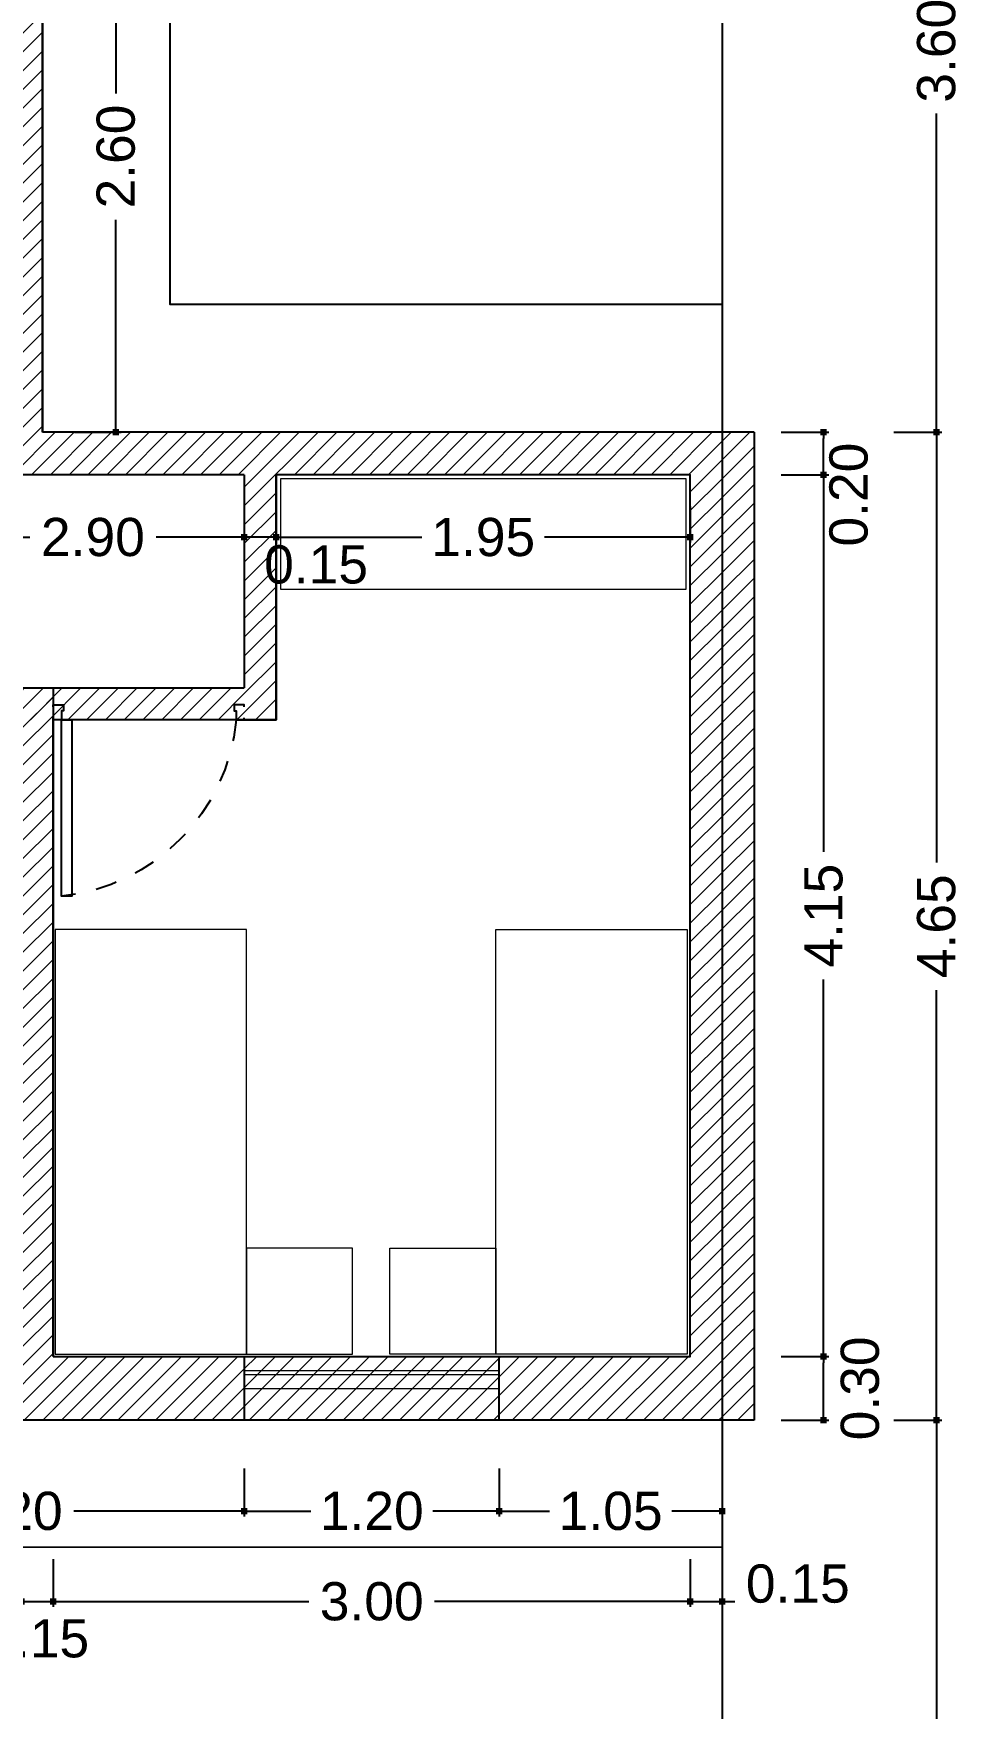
# Model space of a CAD drawing. Header units: millimetres. Extents: x 157 to 449, y 13 to 189.
# Drawn here: x 314.67 to 319.04, y 139.41 to 147.3 of the extents above; entities that cross this region are included whole.
import ezdxf

# ---------------------------------------------------------------- set-up
doc = ezdxf.new("R2010")
doc.units = ezdxf.units.MM
doc.header["$LTSCALE"] = 0.1
doc.header["$MEASUREMENT"] = 0
doc.header["$PDMODE"] = 3
doc.header["$PDSIZE"] = 0.1
for name, pattern in [('ACAD_ISO02W100', [15, 12, -3]), ('ACAD_ISO04W100', [30, 24, -3, 0, -3]), ('DASHED', [0.75, 0.5, -0.25]), ('HIDDEN', [0.375, 0.25, -0.125])]:
    doc.linetypes.add(name, pattern=pattern)
doc.layers.get('DEFPOINTS').update_dxf_attribs({"color": 1})
for name, color, linetype in [('11.Ejes', 1, 'ACAD_ISO04W100'), ('CARP-HOJAS-PUERTAS', 2, 'Continuous'), ('CARP-MARCO-PUERTAS', 2, 'Continuous'), ('CONT_PLATEA', 4, 'Continuous'), ('Cotas', 1, 'Continuous'), ('MURO', 3, 'Continuous'), ('POLILINEA SUP', 150, 'Continuous'), ('PROYECCIONES', 2, 'HIDDEN')]:
    doc.layers.add(name, color=color, linetype=linetype)
for name, color, linetype, lineweight in [('17.Sombras', 8, 'Continuous', 5), ('CARPINTERIA', 2, 'Continuous', 18), ('MURO BAJO', 4, 'Continuous', 13), ('SOMBRA', 1, 'Continuous', 0)]:
    doc.layers.add(name, color=color, linetype=linetype, lineweight=lineweight)
doc.styles.add('ARIAL', font='arial.ttf', dxfattribs={"height": 0.18})
doc.dimstyles.new('MARQ 100', dxfattribs={"dimscale": 0.1, "dimtxt": 1.75, "dimasz": 0.3, "dimexe": 0.25, "dimexo": 1.5, "dimtad": 0, "dimzin": 1, "dimdsep": 46, "dimtxsty": 'ARIAL', "dimblk": 'BOXFILLED', "dimcen": 2.5, "dimclrd": 8, "dimclre": 8, "dimclrt": 4, "dimazin": 0, "dimtfac": 1, "dimtmove": 2, "dimatfit": 3, "dimldrblk": 'DOTSMALL', "dimfxl": 2, "dimfxlon": 1, "dimlwd": -1, "dimarcsym": 0})

# ---------------------------------------------------------------- blocks, each defined once
blk = doc.blocks.new('_BoxFilled')
at = {"color": 0, "linetype": 'ByBlock', "lineweight": -2}
blk.add_line((-0.5, 0), (-1, 0), dxfattribs=at)
at = {"color": 0, "linetype": 'ByBlock'}
blk.add_solid([(-0.5, 0.5), (0.5, 0.5), (-0.5, -0.5), (0.5, -0.5)], dxfattribs=at)
blk = doc.blocks.new('*D297')
at = {"layer": 'Cotas', "lineweight": -2, "transparency": 16777216}
for p, q in [((307.0715, 142.1177), (306.8465, 142.1177)), ((307.0715, 140.7676), (306.8465, 140.7676))]:
    blk.add_line(p, q, dxfattribs=at)
at = {"layer": 'Cotas', "transparency": 16777216}
for p, q in [((306.8715, 142.0877), (306.8715, 141.7311)), ((306.8715, 140.7976), (306.8715, 141.1542))]:
    blk.add_line(p, q, dxfattribs=at)
at = {"layer": 'DEFPOINTS', "color": 0, "transparency": 16777216}
for p in [(307.9149, 142.1177), (306.8715, 140.7676), (317.9146, 140.7676)]:
    blk.add_point(p, dxfattribs=at)
at = {"layer": 'Cotas', "transparency": 16777216, "xscale": 0.03, "yscale": 0.03, "zscale": 0.03}
for p, rotation in [((306.8715, 142.1177), 90), ((306.8715, 140.7676), 270)]:
    blk.add_blockref('_BoxFilled', p, dxfattribs=dict(at, rotation=rotation))
at = {"layer": 'Cotas', "color": 2, "transparency": 16777216, "insert": (306.8715, 141.4426), "char_height": 0.18, "attachment_point": 5, "rotation": 90, "style": 'ARIAL'}
blk.add_mtext('1.35', dxfattribs=at)
blk = doc.blocks.new('_DotSmall')
at = {"color": 0, "linetype": 'ByBlock', "const_width": 0.5}
blk.add_lwpolyline([(-0.0625, 0, 1), (0.0625, 0, 1)], format="xyb", close=True, dxfattribs=at)
blk = doc.blocks.new('*D275')
at = {"layer": 'Cotas', "lineweight": -2, "transparency": 16777216}
for p, q in [((313.4646, 140.5394), (313.4646, 140.3144)), ((315.6646, 140.5394), (315.6646, 140.3144))]:
    blk.add_line(p, q, dxfattribs=at)
at = {"layer": 'Cotas', "transparency": 16777216}
for p, q in [((313.4946, 140.3394), (314.2671, 140.3394)), ((315.6346, 140.3394), (314.8621, 140.3394))]:
    blk.add_line(p, q, dxfattribs=at)
at = {"layer": 'DEFPOINTS', "color": 0, "transparency": 16777216}
for p in [(313.4646, 140.7676), (315.6646, 140.7676), (315.6646, 140.3394)]:
    blk.add_point(p, dxfattribs=at)
at = {"layer": 'Cotas', "transparency": 16777216, "xscale": 0.03, "yscale": 0.03, "zscale": 0.03, "rotation": 180}
blk.add_blockref('_BoxFilled', (313.4646, 140.3394), dxfattribs=at)
at = {"layer": 'Cotas', "transparency": 16777216, "xscale": 0.03, "yscale": 0.03, "zscale": 0.03}
blk.add_blockref('_BoxFilled', (315.6646, 140.3394), dxfattribs=at)
at = {"layer": 'Cotas', "color": 2, "transparency": 16777216, "insert": (314.5646, 140.3394), "char_height": 0.18, "attachment_point": 5, "style": 'ARIAL'}
blk.add_mtext('2.20', dxfattribs=at)
blk = doc.blocks.new('*D299')
at = {"layer": 'Cotas', "lineweight": -2, "transparency": 16777216}
for p, q in [((315.6646, 140.5394), (315.6646, 140.3144)), ((316.8646, 140.5394), (316.8646, 140.3144))]:
    blk.add_line(p, q, dxfattribs=at)
at = {"layer": 'Cotas', "transparency": 16777216}
for p, q in [((315.6946, 140.3394), (315.9771, 140.3394)), ((316.8346, 140.3394), (316.5521, 140.3394))]:
    blk.add_line(p, q, dxfattribs=at)
at = {"layer": 'DEFPOINTS', "color": 0, "transparency": 16777216}
for p in [(315.6646, 140.7676), (316.8646, 140.7676), (316.8646, 140.3394)]:
    blk.add_point(p, dxfattribs=at)
at = {"layer": 'Cotas', "transparency": 16777216, "xscale": 0.03, "yscale": 0.03, "zscale": 0.03, "rotation": 180}
blk.add_blockref('_BoxFilled', (315.6646, 140.3394), dxfattribs=at)
at = {"layer": 'Cotas', "transparency": 16777216, "xscale": 0.03, "yscale": 0.03, "zscale": 0.03}
blk.add_blockref('_BoxFilled', (316.8646, 140.3394), dxfattribs=at)
at = {"layer": 'Cotas', "color": 2, "transparency": 16777216, "insert": (316.2646, 140.3394), "char_height": 0.18, "attachment_point": 5, "style": 'ARIAL'}
blk.add_mtext('1.20', dxfattribs=at)
blk = doc.blocks.new('*D300')
at = {"layer": 'Cotas', "lineweight": -2, "transparency": 16777216}
for p, q in [((316.8646, 140.5394), (316.8646, 140.3144)), ((317.9146, 140.5394), (317.9146, 140.3144))]:
    blk.add_line(p, q, dxfattribs=at)
at = {"layer": 'Cotas', "transparency": 16777216}
for p, q in [((316.8946, 140.3394), (317.1011, 140.3394)), ((317.8846, 140.3394), (317.6781, 140.3394))]:
    blk.add_line(p, q, dxfattribs=at)
at = {"layer": 'DEFPOINTS', "color": 0, "transparency": 16777216}
for p in [(317.9146, 145.4225), (316.8646, 140.7676), (317.9146, 140.3394)]:
    blk.add_point(p, dxfattribs=at)
at = {"layer": 'Cotas', "transparency": 16777216, "xscale": 0.03, "yscale": 0.03, "zscale": 0.03, "rotation": 180}
blk.add_blockref('_BoxFilled', (316.8646, 140.3394), dxfattribs=at)
at = {"layer": 'Cotas', "transparency": 16777216, "xscale": 0.03, "yscale": 0.03, "zscale": 0.03}
blk.add_blockref('_BoxFilled', (317.9146, 140.3394), dxfattribs=at)
at = {"layer": 'Cotas', "color": 2, "transparency": 16777216, "insert": (317.3896, 140.3394), "char_height": 0.18, "attachment_point": 5, "style": 'ARIAL'}
blk.add_mtext('1.05', dxfattribs=at)
blk = doc.blocks.new('*D302')
at = {"layer": 'Cotas', "lineweight": -2, "transparency": 16777216}
for p, q in [((314.6146, 140.1135), (314.6146, 139.8885)), ((314.7646, 140.1135), (314.7646, 139.8885))]:
    blk.add_line(p, q, dxfattribs=at)
at = {"layer": 'Cotas', "transparency": 16777216}
for p, q in [((314.5846, 139.9135), (314.5546, 139.9135)), ((314.6146, 139.9135), (314.7646, 139.9135)), ((314.7946, 139.9135), (314.8246, 139.9135))]:
    blk.add_line(p, q, dxfattribs=at)
at = {"layer": 'DEFPOINTS', "color": 0, "transparency": 16777216}
for p in [(314.6146, 141.0676), (314.7646, 141.0676), (314.7646, 139.9135)]:
    blk.add_point(p, dxfattribs=at)
at = {"layer": 'Cotas', "transparency": 16777216, "xscale": 0.03, "yscale": 0.03, "zscale": 0.03}
blk.add_blockref('_BoxFilled', (314.6146, 139.9135), dxfattribs=at)
at = {"layer": 'Cotas', "transparency": 16777216, "xscale": 0.03, "yscale": 0.03, "zscale": 0.03, "rotation": 180}
blk.add_blockref('_BoxFilled', (314.7646, 139.9135), dxfattribs=at)
at = {"layer": 'Cotas', "color": 2, "transparency": 16777216, "insert": (314.6896, 139.7389), "char_height": 0.18, "attachment_point": 5, "style": 'ARIAL'}
blk.add_mtext('0.15', dxfattribs=at)
blk = doc.blocks.new('*D303')
at = {"layer": 'Cotas', "lineweight": -2, "transparency": 16777216}
for p, q in [((314.7646, 140.1135), (314.7646, 139.8885)), ((317.7646, 140.1135), (317.7646, 139.8885))]:
    blk.add_line(p, q, dxfattribs=at)
at = {"layer": 'Cotas', "transparency": 16777216}
for p, q in [((314.7946, 139.9135), (315.9687, 139.9135)), ((317.7346, 139.9135), (316.5605, 139.9135))]:
    blk.add_line(p, q, dxfattribs=at)
at = {"layer": 'DEFPOINTS', "color": 0, "transparency": 16777216}
for p in [(314.7646, 141.0676), (317.7646, 141.0676), (317.7646, 139.9135)]:
    blk.add_point(p, dxfattribs=at)
at = {"layer": 'Cotas', "transparency": 16777216, "xscale": 0.03, "yscale": 0.03, "zscale": 0.03, "rotation": 180}
blk.add_blockref('_BoxFilled', (314.7646, 139.9135), dxfattribs=at)
at = {"layer": 'Cotas', "transparency": 16777216, "xscale": 0.03, "yscale": 0.03, "zscale": 0.03}
blk.add_blockref('_BoxFilled', (317.7646, 139.9135), dxfattribs=at)
at = {"layer": 'Cotas', "color": 2, "transparency": 16777216, "insert": (316.2646, 139.9135), "char_height": 0.18, "attachment_point": 5, "style": 'ARIAL'}
blk.add_mtext('3.00', dxfattribs=at)
blk = doc.blocks.new('*D304')
at = {"layer": 'Cotas', "lineweight": -2, "transparency": 16777216}
for p, q in [((317.7646, 140.1135), (317.7646, 139.8885)), ((317.9146, 140.1135), (317.9146, 139.8885))]:
    blk.add_line(p, q, dxfattribs=at)
at = {"layer": 'Cotas', "transparency": 16777216}
for p, q in [((317.7346, 139.9135), (317.7046, 139.9135)), ((317.7646, 139.9135), (317.9146, 139.9135)), ((317.9446, 139.9135), (317.9746, 139.9135))]:
    blk.add_line(p, q, dxfattribs=at)
at = {"layer": 'DEFPOINTS', "color": 0, "transparency": 16777216}
for p in [(317.7646, 141.0676), (317.9146, 141.0676), (317.9146, 139.9135)]:
    blk.add_point(p, dxfattribs=at)
at = {"layer": 'Cotas', "transparency": 16777216, "xscale": 0.03, "yscale": 0.03, "zscale": 0.03}
blk.add_blockref('_BoxFilled', (317.7646, 139.9135), dxfattribs=at)
at = {"layer": 'Cotas', "transparency": 16777216, "xscale": 0.03, "yscale": 0.03, "zscale": 0.03, "rotation": 180}
blk.add_blockref('_BoxFilled', (317.9146, 139.9135), dxfattribs=at)
at = {"layer": 'Cotas', "color": 2, "transparency": 16777216, "insert": (318.271, 139.9968), "char_height": 0.18, "attachment_point": 5, "style": 'ARIAL'}
blk.add_mtext('0.15', dxfattribs=at)
blk = doc.blocks.new('*D276')
at = {"layer": 'Cotas', "lineweight": -2, "transparency": 16777216}
for p, q in [((318.7234, 140.7676), (318.9484, 140.7676)), ((318.7234, 135.1715), (318.9484, 135.1715))]:
    blk.add_line(p, q, dxfattribs=at)
at = {"layer": 'Cotas', "transparency": 16777216}
for p, q in [((318.9234, 140.7376), (318.9234, 138.2656)), ((318.9234, 135.2015), (318.9234, 137.6736))]:
    blk.add_line(p, q, dxfattribs=at)
at = {"layer": 'DEFPOINTS', "color": 0, "transparency": 16777216}
for p in [(318.3325, 140.7676), (318.9234, 140.7676), (318.3325, 135.1715)]:
    blk.add_point(p, dxfattribs=at)
at = {"layer": 'Cotas', "transparency": 16777216, "xscale": 0.03, "yscale": 0.03, "zscale": 0.03}
for p, rotation in [((318.9234, 140.7676), 90), ((318.9234, 135.1715), 270)]:
    blk.add_blockref('_BoxFilled', p, dxfattribs=dict(at, rotation=rotation))
at = {"layer": 'Cotas', "color": 2, "transparency": 16777216, "insert": (318.9234, 137.9696), "char_height": 0.18, "attachment_point": 5, "rotation": 90, "style": 'ARIAL'}
blk.add_mtext('5.60', dxfattribs=at)
blk = doc.blocks.new('*D277')
at = {"layer": 'Cotas', "lineweight": -2, "transparency": 16777216}
for p, q in [((318.7234, 145.4225), (318.9484, 145.4225)), ((318.7234, 140.7676), (318.9484, 140.7676))]:
    blk.add_line(p, q, dxfattribs=at)
at = {"layer": 'Cotas', "transparency": 16777216}
for p, q in [((318.9234, 145.3925), (318.9234, 143.3956)), ((318.9234, 140.7976), (318.9234, 142.7945))]:
    blk.add_line(p, q, dxfattribs=at)
at = {"layer": 'DEFPOINTS', "color": 0, "transparency": 16777216}
for p in [(318.4825, 145.4225), (318.9234, 145.4225), (318.3325, 140.7676)]:
    blk.add_point(p, dxfattribs=at)
at = {"layer": 'Cotas', "transparency": 16777216, "xscale": 0.03, "yscale": 0.03, "zscale": 0.03}
for p, rotation in [((318.9234, 145.4225), 90), ((318.9234, 140.7676), 270)]:
    blk.add_blockref('_BoxFilled', p, dxfattribs=dict(at, rotation=rotation))
at = {"layer": 'Cotas', "color": 2, "transparency": 16777216, "insert": (318.9234, 143.095), "char_height": 0.18, "attachment_point": 5, "rotation": 90, "style": 'ARIAL'}
blk.add_mtext('4.65', dxfattribs=at)
blk = doc.blocks.new('*D278')
at = {"layer": 'Cotas', "lineweight": -2, "transparency": 16777216}
for p, q in [((318.1923, 145.2225), (318.4173, 145.2225)), ((318.1923, 141.0676), (318.4173, 141.0676))]:
    blk.add_line(p, q, dxfattribs=at)
at = {"layer": 'Cotas', "transparency": 16777216}
for p, q in [((318.3923, 145.1925), (318.3923, 143.4456)), ((318.3923, 141.0976), (318.3923, 142.8445))]:
    blk.add_line(p, q, dxfattribs=at)
at = {"layer": 'DEFPOINTS', "color": 0, "transparency": 16777216}
for p in [(317.7646, 145.2225), (317.7646, 141.0676), (318.3923, 141.0676)]:
    blk.add_point(p, dxfattribs=at)
at = {"layer": 'Cotas', "transparency": 16777216, "xscale": 0.03, "yscale": 0.03, "zscale": 0.03}
for p, rotation in [((318.3923, 145.2225), 90), ((318.3923, 141.0676), 270)]:
    blk.add_blockref('_BoxFilled', p, dxfattribs=dict(at, rotation=rotation))
at = {"layer": 'Cotas', "color": 2, "transparency": 16777216, "insert": (318.3923, 143.145), "char_height": 0.18, "attachment_point": 5, "rotation": 90, "style": 'ARIAL'}
blk.add_mtext('4.15', dxfattribs=at)
blk = doc.blocks.new('*D279')
at = {"layer": 'Cotas', "lineweight": -2, "transparency": 16777216}
for p, q in [((318.7234, 149.0176), (318.9484, 149.0176)), ((318.7234, 145.4225), (318.9484, 145.4225))]:
    blk.add_line(p, q, dxfattribs=at)
at = {"layer": 'Cotas', "transparency": 16777216}
for p, q in [((318.9234, 148.9876), (318.9234, 147.516)), ((318.9234, 145.4525), (318.9234, 146.9241))]:
    blk.add_line(p, q, dxfattribs=at)
at = {"layer": 'DEFPOINTS', "color": 0, "transparency": 16777216}
for p in [(315.0325, 149.0176), (318.9234, 149.0176), (315.1325, 145.4225)]:
    blk.add_point(p, dxfattribs=at)
at = {"layer": 'Cotas', "transparency": 16777216, "xscale": 0.03, "yscale": 0.03, "zscale": 0.03}
for p, rotation in [((318.9234, 149.0176), 90), ((318.9234, 145.4225), 270)]:
    blk.add_blockref('_BoxFilled', p, dxfattribs=dict(at, rotation=rotation))
at = {"layer": 'Cotas', "color": 2, "transparency": 16777216, "insert": (318.9234, 147.2201), "char_height": 0.18, "attachment_point": 5, "rotation": 90, "style": 'ARIAL'}
blk.add_mtext('3.60', dxfattribs=at)
blk = doc.blocks.new('*D313')
at = {"layer": 'Cotas', "lineweight": -2, "transparency": 16777216}
for p, q in [((315.8146, 145.0725), (315.8146, 144.9028)), ((317.7646, 145.0725), (317.7646, 144.9028))]:
    blk.add_line(p, q, dxfattribs=at)
at = {"layer": 'Cotas', "transparency": 16777216}
for p, q in [((315.8446, 144.9278), (316.5011, 144.9278)), ((317.7346, 144.9278), (317.0781, 144.9278))]:
    blk.add_line(p, q, dxfattribs=at)
at = {"layer": 'DEFPOINTS', "color": 0, "transparency": 16777216}
for p in [(315.8146, 145.2225), (317.7646, 145.2225), (315.8146, 144.9278)]:
    blk.add_point(p, dxfattribs=at)
at = {"layer": 'Cotas', "transparency": 16777216, "xscale": 0.03, "yscale": 0.03, "zscale": 0.03, "rotation": 180}
blk.add_blockref('_BoxFilled', (315.8146, 144.9278), dxfattribs=at)
at = {"layer": 'Cotas', "transparency": 16777216, "xscale": 0.03, "yscale": 0.03, "zscale": 0.03}
blk.add_blockref('_BoxFilled', (317.7646, 144.9278), dxfattribs=at)
at = {"layer": 'Cotas', "color": 2, "transparency": 16777216, "insert": (316.7896, 144.9278), "char_height": 0.18, "attachment_point": 5, "style": 'ARIAL'}
blk.add_mtext('1.95', dxfattribs=at)
blk = doc.blocks.new('*D314')
at = {"layer": 'Cotas', "lineweight": -2, "transparency": 16777216}
for p, q in [((315.6646, 145.0725), (315.6646, 144.9028)), ((315.8146, 145.0725), (315.8146, 144.9028))]:
    blk.add_line(p, q, dxfattribs=at)
at = {"layer": 'Cotas', "transparency": 16777216}
for p, q in [((315.6346, 144.9278), (315.6046, 144.9278)), ((315.8146, 144.9278), (315.6646, 144.9278)), ((315.8446, 144.9278), (315.8746, 144.9278))]:
    blk.add_line(p, q, dxfattribs=at)
at = {"layer": 'DEFPOINTS', "color": 0, "transparency": 16777216}
for p in [(315.6646, 145.2225), (315.8146, 145.2225), (315.6646, 144.9278)]:
    blk.add_point(p, dxfattribs=at)
at = {"layer": 'Cotas', "transparency": 16777216, "xscale": 0.03, "yscale": 0.03, "zscale": 0.03}
blk.add_blockref('_BoxFilled', (315.6646, 144.9278), dxfattribs=at)
at = {"layer": 'Cotas', "transparency": 16777216, "xscale": 0.03, "yscale": 0.03, "zscale": 0.03, "rotation": 180}
blk.add_blockref('_BoxFilled', (315.8146, 144.9278), dxfattribs=at)
at = {"layer": 'Cotas', "color": 2, "transparency": 16777216, "insert": (316.0027, 144.7987), "char_height": 0.18, "attachment_point": 5, "style": 'ARIAL'}
blk.add_mtext('0.15', dxfattribs=at)
blk = doc.blocks.new('*D315')
at = {"layer": 'Cotas', "lineweight": -2, "transparency": 16777216}
for p, q in [((312.7646, 145.0725), (312.7646, 144.9028)), ((315.6646, 145.0725), (315.6646, 144.9028))]:
    blk.add_line(p, q, dxfattribs=at)
at = {"layer": 'Cotas', "transparency": 16777216}
for p, q in [((312.7946, 144.9278), (314.654, 144.9278)), ((315.6346, 144.9278), (315.249, 144.9278))]:
    blk.add_line(p, q, dxfattribs=at)
at = {"layer": 'DEFPOINTS', "color": 0, "transparency": 16777216}
for p in [(312.7646, 145.2225), (315.6646, 145.2225), (312.7646, 144.9278)]:
    blk.add_point(p, dxfattribs=at)
at = {"layer": 'Cotas', "transparency": 16777216, "xscale": 0.03, "yscale": 0.03, "zscale": 0.03, "rotation": 180}
blk.add_blockref('_BoxFilled', (312.7646, 144.9278), dxfattribs=at)
at = {"layer": 'Cotas', "transparency": 16777216, "xscale": 0.03, "yscale": 0.03, "zscale": 0.03}
blk.add_blockref('_BoxFilled', (315.6646, 144.9278), dxfattribs=at)
at = {"layer": 'Cotas', "color": 2, "transparency": 16777216, "insert": (314.9515, 144.9278), "char_height": 0.18, "attachment_point": 5, "style": 'ARIAL'}
blk.add_mtext('2.90', dxfattribs=at)
blk = doc.blocks.new('*D316')
at = {"layer": 'Cotas', "lineweight": -2, "transparency": 16777216}
for p, q in [((318.1923, 141.0676), (318.4173, 141.0676)), ((318.1923, 140.7676), (318.4173, 140.7676))]:
    blk.add_line(p, q, dxfattribs=at)
at = {"layer": 'Cotas', "transparency": 16777216}
blk.add_line((318.3923, 140.7976), (318.3923, 141.0376), dxfattribs=at)
at = {"layer": 'DEFPOINTS', "color": 0, "transparency": 16777216}
for p in [(317.7646, 141.0676), (318.3923, 141.0676), (317.7646, 140.7676)]:
    blk.add_point(p, dxfattribs=at)
at = {"layer": 'Cotas', "transparency": 16777216, "xscale": 0.03, "yscale": 0.03, "zscale": 0.03}
for p, rotation in [((318.3923, 141.0676), 90), ((318.3923, 140.7676), 270)]:
    blk.add_blockref('_BoxFilled', p, dxfattribs=dict(at, rotation=rotation))
at = {"layer": 'Cotas', "color": 2, "transparency": 16777216, "insert": (318.5641, 140.9176), "char_height": 0.18, "attachment_point": 5, "rotation": 90, "style": 'ARIAL'}
blk.add_mtext('0.30', dxfattribs=at)
blk = doc.blocks.new('*D327')
at = {"layer": 'Cotas', "lineweight": -2, "transparency": 16777216}
for p, q in [((318.1923, 145.4225), (318.4173, 145.4225)), ((318.1923, 145.2225), (318.4173, 145.2225))]:
    blk.add_line(p, q, dxfattribs=at)
at = {"layer": 'Cotas', "transparency": 16777216}
blk.add_line((318.3923, 145.2525), (318.3923, 145.3925), dxfattribs=at)
at = {"layer": 'DEFPOINTS', "color": 0, "transparency": 16777216}
for p in [(317.7646, 145.4225), (318.3923, 145.4225), (317.7646, 145.2225)]:
    blk.add_point(p, dxfattribs=at)
at = {"layer": 'Cotas', "transparency": 16777216, "xscale": 0.03, "yscale": 0.03, "zscale": 0.03}
for p, rotation in [((318.3923, 145.4225), 90), ((318.3923, 145.2225), 270)]:
    blk.add_blockref('_BoxFilled', p, dxfattribs=dict(at, rotation=rotation))
at = {"layer": 'Cotas', "color": 2, "transparency": 16777216, "insert": (318.5107, 145.1288), "char_height": 0.18, "attachment_point": 5, "rotation": 90, "style": 'ARIAL'}
blk.add_mtext('0.20', dxfattribs=at)
blk = doc.blocks.new('*D328')
at = {"layer": 'Cotas', "lineweight": -2, "transparency": 16777216}
for p, q in [((314.8646, 148.0208), (315.0851, 148.0208)), ((314.8646, 145.4225), (315.0851, 145.4225))]:
    blk.add_line(p, q, dxfattribs=at)
at = {"layer": 'Cotas', "transparency": 16777216}
for p, q in [((315.0601, 147.9908), (315.0601, 147.0192)), ((315.0601, 145.4525), (315.0601, 146.4241))]:
    blk.add_line(p, q, dxfattribs=at)
at = {"layer": 'DEFPOINTS', "color": 0, "transparency": 16777216}
for p in [(314.7146, 148.0208), (315.0601, 148.0208), (314.7146, 145.4225)]:
    blk.add_point(p, dxfattribs=at)
at = {"layer": 'Cotas', "transparency": 16777216, "xscale": 0.03, "yscale": 0.03, "zscale": 0.03}
for p, rotation in [((315.0601, 148.0208), 90), ((315.0601, 145.4225), 270)]:
    blk.add_blockref('_BoxFilled', p, dxfattribs=dict(at, rotation=rotation))
at = {"layer": 'Cotas', "color": 2, "transparency": 16777216, "insert": (315.0601, 146.7216), "char_height": 0.18, "attachment_point": 5, "rotation": 90, "style": 'ARIAL'}
blk.add_mtext('2.60', dxfattribs=at)
blk = doc.blocks.new('puerta .80')
at = {"layer": 'CARP-HOJAS-PUERTAS'}
blk.add_lwpolyline([(0, 0.0388), (0, 0.0875), (-0.8315, 0.0875), (-0.8315, 0.0388), (0, 0.0388)], dxfattribs=at)
at = {"layer": 'CARP-MARCO-PUERTAS'}
for points in [[(0.0609, 0.9), (0.0703, 0.9), (0.0703, 0.8612), (0.0703, 0.8612), (0.0703, 0.8519), (0.0422, 0.8519), (0.0422, 0.8612), (0, 0.8612), (0, 0.9), (0.0094, 0.9)], [(0.0609, 0), (0.0703, 0), (0.0703, 0.0388), (0.0703, 0.0388), (0.0703, 0.0481), (0.0422, 0.0481), (0.0422, 0.0388), (0, 0.0388), (0, 0), (0.0094, 0)]]:
    blk.add_lwpolyline(points, dxfattribs=at)
at = {"layer": 'PROYECCIONES', "color": 1, "linetype": 'DASHED', "ltscale": 0.3}
blk.add_arc((0.0855, -0.0567), 0.9219, 95.3188, 174.05665, dxfattribs=at)

msp = doc.modelspace()

# ---------------------------------------------------------------- hatches: boundary and pattern name
at = {"layer": 'SOMBRA', "true_color": 0xf8991e}
h = msp.add_hatch(dxfattribs=at)
h.set_pattern_fill('ANSI31', color=30, scale=0.5)
h.paths.add_polyline_path([(314.7146, 148.0208), (314.5146, 148.0208), (314.5146, 145.2225), (315.6646, 145.2225), (315.6646, 144.2176), (315.6646, 144.0676), (315.8146, 144.0676), (315.8146, 145.2225), (317.7646, 145.2225), (317.7646, 141.0676), (315.6646, 141.0676), (315.6646, 140.7676), (317.9146, 140.7676), (317.9146, 145.4225), (314.7146, 145.4225)])
h = msp.add_hatch(dxfattribs=at)
h.set_pattern_fill('ANSI31', color=30, scale=0.5)
h.paths.add_polyline_path([(318.0646, 145.4225), (317.9146, 145.4225), (317.9146, 140.7676), (318.0646, 140.7676)])
h = msp.add_hatch(dxfattribs=at)
h.set_pattern_fill('ANSI31', color=30, scale=0.5)
h.paths.add_polyline_path([(311.1146, 141.0676), (311.1146, 144.2176), (310.8146, 144.2176), (310.8146, 144.0676), (310.8146, 140.7676), (313.4646, 140.7676), (313.4646, 141.0676)])
h.paths.add_polyline_path([(316.7146, 144.2176), (315.6646, 144.0676)])
h.paths.add_polyline_path([(315.6646, 144.0676), (315.6646, 144.2176), (311.1146, 144.2176), (311.1146, 144.0676)])
h = msp.add_hatch(dxfattribs=at)
h.set_pattern_fill('ANSI31', color=30, scale=0.5)
h.paths.add_polyline_path([(313.4646, 141.0676), (313.4646, 140.7676), (315.6646, 140.7676), (315.6646, 141.0676), (314.7646, 141.0676), (314.7646, 144.2176), (314.6146, 144.2176), (314.6146, 141.0676)])

# ---------------------------------------------------------------- linework, layer by layer
at = {"layer": '11.Ejes', "ltscale": 12}
msp.add_line((317.9146, 150.5616), (317.9146, 138.6852), dxfattribs=at)
at = {"layer": '17.Sombras', "linetype": 'ACAD_ISO02W100', "ltscale": 18}
msp.add_lwpolyline([(315.8346, 145.2025), (315.8346, 144.6825), (317.7446, 144.6825), (317.7446, 145.2025)], close=True, dxfattribs=at)
for points in [[(315.6745, 141.079), (315.6745, 143.079), (314.7745, 143.079), (314.7745, 141.079), (315.6745, 141.079)], [(316.8494, 141.079), (316.8494, 143.079), (317.7494, 143.079), (317.7494, 141.079), (316.8494, 141.079)], [(316.1745, 141.079), (316.1745, 141.579), (315.6745, 141.579), (315.6745, 141.079), (316.1745, 141.079)], [(316.3494, 141.079), (316.3494, 141.579), (316.8494, 141.579), (316.8494, 141.079), (316.3494, 141.079)]]:
    msp.add_lwpolyline(points, dxfattribs=at)
at = {"layer": 'CARPINTERIA'}
for p, q in [((315.6646, 141.0026), (316.8646, 141.0026)), ((315.6646, 140.9826), (316.8646, 140.9826)), ((315.6646, 140.9176), (316.8646, 140.9176)), ((315.6646, 140.9176), (316.8646, 140.9176))]:
    msp.add_line(p, q, dxfattribs=at)
at = {"layer": 'CONT_PLATEA', "color": 2}
for points in [[(315.3136, 149.6131), (315.3136, 146.026), (317.9146, 146.026)], [(317.9146, 140.1676), (310.2136, 140.1714), (310.2136, 142.1214), (307.9146, 142.1214)]]:
    msp.add_lwpolyline(points, dxfattribs=at)
at = {"layer": 'MURO'}
for p, q in [((314.7146, 145.4225), (314.7146, 148.0208)), ((314.7146, 148.0208), (314.7146, 145.4225)), ((318.0646, 145.4225), (314.7146, 145.4225)), ((315.6646, 145.2225), (314.5146, 145.2225)), ((315.6646, 145.2225), (315.6646, 144.2182)), ((315.8146, 144.0676), (315.8146, 145.2225)), ((308.2149, 144.216), (315.6646, 144.2182)), ((314.7646, 144.2176), (314.7646, 141.0676)), ((315.6646, 144.2176), (315.6646, 144.2176)), ((315.6646, 144.0676), (315.8146, 144.0676)), ((314.7646, 141.0676), (315.6646, 141.0676)), ((315.6646, 141.0676), (315.6646, 140.7676)), ((317.9146, 140.7676), (310.8144, 140.7676)), ((315.6646, 140.7676), (313.4646, 140.7676))]:
    msp.add_line(p, q, dxfattribs=at)
at = {"layer": 'MURO', "ltscale": 0.5}
for p, q in [((318.0646, 145.4225), (318.0646, 140.7676)), ((317.7646, 145.2225), (315.8146, 145.2225)), ((317.7646, 141.0676), (317.7646, 145.2225)), ((316.8646, 140.7676), (316.8646, 141.0676)), ((316.8646, 141.0676), (317.7646, 141.0676)), ((318.0646, 140.7676), (316.8646, 140.7676))]:
    msp.add_line(p, q, dxfattribs=at)
at = {"layer": 'MURO'}
for points in [[(314.7646, 141.0676), (317.7646, 141.0676), (317.7646, 145.2225), (315.8146, 145.2225), (315.8146, 144.0676), (314.7646, 144.0676)], [(314.7646, 141.0676), (314.7646, 141.0676), (314.7646, 144.0676), (314.7646, 144.0676)]]:
    msp.add_lwpolyline(points, close=True, dxfattribs=at)
at = {"layer": 'MURO BAJO'}
for p, q in [((315.6646, 141.0676), (316.8646, 141.0676)), ((316.8646, 140.7676), (315.6646, 140.7676))]:
    msp.add_line(p, q, dxfattribs=at)
at = {"layer": 'POLILINEA SUP', "ltscale": 0.5}
msp.add_line((317.9146, 145.4225), (317.9146, 140.7676), dxfattribs=at)

# ---------------------------------------------------------------- block references
at = {"layer": 'CARP-HOJAS-PUERTAS', "color": 2, "xscale": -1, "rotation": 270}
msp.add_blockref('puerta .80', (314.7646, 144.0676), dxfattribs=at)

# ---------------------------------------------------------------- dimensions: what is measured, and where the dimension line sits
at = {"layer": 'Cotas'}
for base, p1, p2, picture, middle in [((318.9234, 149.0176), (315.1325, 145.4225), (315.0325, 149.0176), '*D279', (318.9234, 147.2201)), ((315.0601, 148.0208), (314.7146, 145.4225), (314.7146, 148.0208), '*D328', (315.0601, 146.7216)), ((318.9234, 145.4225), (318.3325, 140.7676), (318.4825, 145.4225), '*D277', (318.9234, 143.095)), ((318.3923, 141.0676), (317.7646, 145.2225), (317.7646, 141.0676), '*D278', (318.3923, 143.145)), ((306.8715, 140.7676), (307.9149, 142.1177), (317.9146, 140.7676), '*D297', (306.8715, 141.4426)), ((318.9234, 140.7676), (318.3325, 135.1715), (318.3325, 140.7676), '*D276', (318.9234, 137.9696))]:
    dim = msp.add_linear_dim(base=base, p1=p1, p2=p2, angle=90, dimstyle='MARQ 100', override={"dimclrd": 256, "dimclre": 256, "dimclrt": 2}, dxfattribs=at)
    dim.commit()
    dim.dimension.update_dxf_attribs({"geometry": picture, "text_midpoint": middle})
for base, p1, p2, picture, middle in [((317.9146, 140.3394), (316.8646, 140.7676), (317.9146, 145.4225), '*D300', (317.3896, 140.3394)), ((315.8146, 144.9278), (317.7646, 145.2225), (315.8146, 145.2225), '*D313', (316.7896, 144.9278)), ((317.7646, 139.9135), (314.7646, 141.0676), (317.7646, 141.0676), '*D303', (316.2646, 139.9135)), ((315.6646, 140.3394), (313.4646, 140.7676), (315.6646, 140.7676), '*D275', (314.5646, 140.3394)), ((316.8646, 140.3394), (315.6646, 140.7676), (316.8646, 140.7676), '*D299', (316.2646, 140.3394))]:
    dim = msp.add_linear_dim(base=base, p1=p1, p2=p2, dimstyle='MARQ 100', override={"dimclrd": 256, "dimclre": 256, "dimclrt": 2}, dxfattribs=at)
    dim.commit()
    dim.dimension.update_dxf_attribs({"geometry": picture, "text_midpoint": middle})
for base, p1, p2, picture, middle in [((318.3923, 145.4225), (317.7646, 145.2225), (317.7646, 145.4225), '*D327', (318.5107, 145.1288)), ((318.3923, 141.0676), (317.7646, 140.7676), (317.7646, 141.0676), '*D316', (318.5641, 140.9176))]:
    dim = msp.add_linear_dim(base=base, p1=p1, p2=p2, angle=90, dimstyle='MARQ 100', override={"dimclrd": 256, "dimclre": 256, "dimclrt": 2}, dxfattribs=at)
    dim.commit()
    dim.dimension.update_dxf_attribs({"geometry": picture, "text_midpoint": middle, "dimtype": 160})
for base, p1, p2, picture, middle in [((312.7646, 144.9278), (315.6646, 145.2225), (312.7646, 145.2225), '*D315', (314.9515, 144.9278)), ((315.6646, 144.9278), (315.8146, 145.2225), (315.6646, 145.2225), '*D314', (316.0027, 144.7987)), ((314.7646, 139.9135), (314.6146, 141.0676), (314.7646, 141.0676), '*D302', (314.6896, 139.7389)), ((317.9146, 139.9135), (317.7646, 141.0676), (317.9146, 141.0676), '*D304', (318.271, 139.9968))]:
    dim = msp.add_linear_dim(base=base, p1=p1, p2=p2, dimstyle='MARQ 100', override={"dimclrd": 256, "dimclre": 256, "dimclrt": 2}, dxfattribs=at)
    dim.commit()
    dim.dimension.update_dxf_attribs({"geometry": picture, "text_midpoint": middle, "dimtype": 160})

doc.saveas('drawing.dxf')
